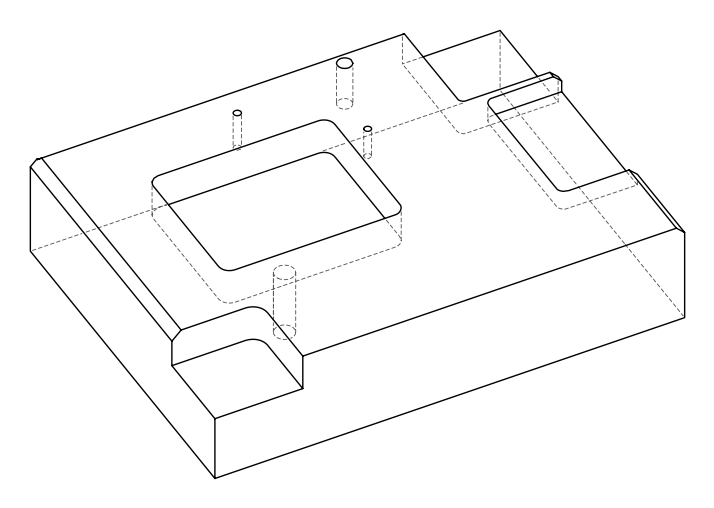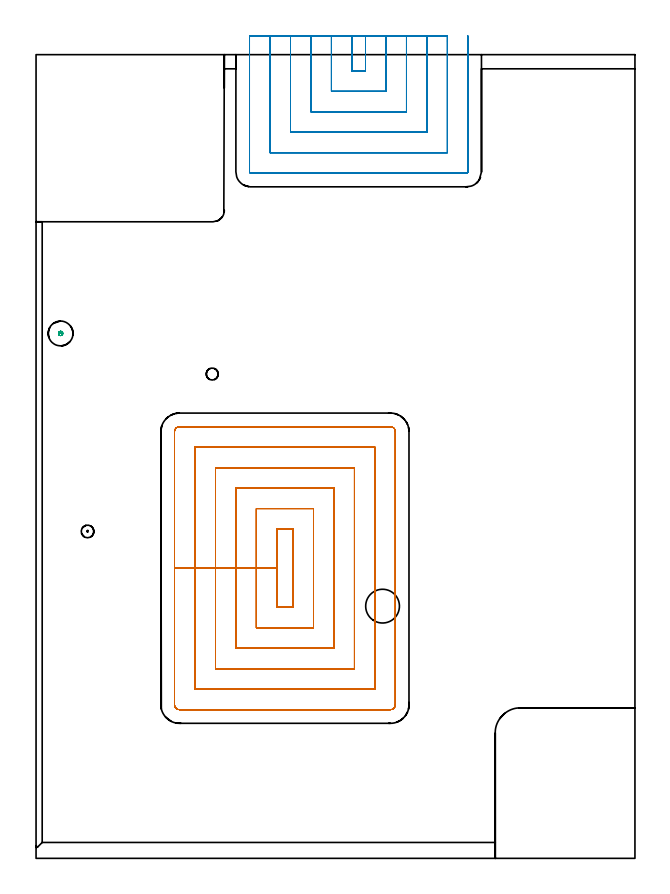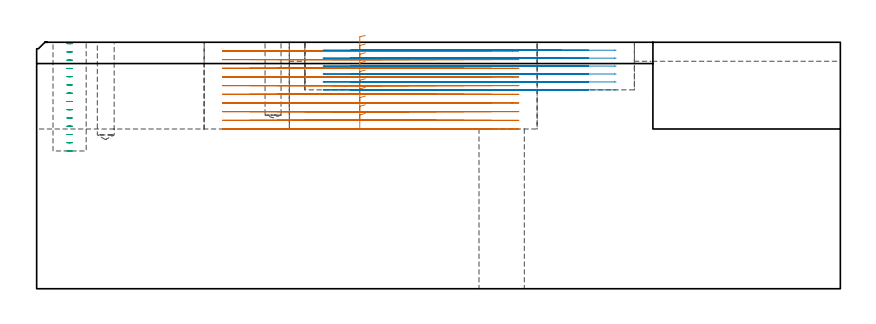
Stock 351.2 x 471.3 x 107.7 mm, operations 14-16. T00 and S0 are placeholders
(PLAN: 16 operations, 8 tool changes, 140.1 min)
(1 SPOT_DRILL | STEP1HOLE | NXT0321_9005460120000 | 0.06 min | 4451 mm3)
(2 SPOT_DRILL_1 | STEP1POCKET | NXT0321_9005460120000 | 0.03 min | 0 mm3)
(3 SPOT_DRILL_2 | STEP1POCKET_2 | NXT0321_9005460120000 | 0.03 min | 0 mm3)
(4 DRILL_THROUGH_HOLE_INTO_CENTER | STEP1HOLE | NXT0301_087 | 0.31 min | 7172 mm3)
(5 DRILL_TO_ENLARGE_THROUGH_HOLE | STEP1HOLE | UGT0301_264 | 0.33 min | 21481 mm3)
(6 DRILL_BLIND_HOLE_INTO_CENTER | STEP1POCKET | NXT0301_041 | 0.14 min | 1223 mm3)
(7 DRILL_BLIND_HOLE_INTO_CENTER_1 | STEP1POCKET_2 | UGT0301_194 | 0.18 min | 1752 mm3)
(8 AREA_MILL | FG_CHAMFER_SURFACE | UGT0205_001 | 0.37 min | 584 mm3)
(9 AREA_MILL_1 | FG_CHAMFER_SURFACE_1 | UGT0205_001 | 2.39 min | 3273 mm3)
(10 AREA_MILL_2 | FG_CHAMFER_SURFACE_2 | UGT0205_001 | 6.01 min | 2415 mm3)
(11 AREA_MILL_3 | FG_CHAMFER_SURFACE_3 | UGT0205_001 | 8.78 min | 11864 mm3)
(12 MILL_CORNER_NOTCH_RECTANGULAR | CORNER_NOTCH_RECTANGULAR | NXT0201_011 | Follow Part, ap 3, ae 75% | 39.37 min | 409510 mm3)
(13 MILL_CORNER_NOTCH_RECTANGULAR_1 | CORNER_NOTCH_RECTANGULAR_1 | NXT0201_012 | Follow Part, ap 4, ae 75% | 16.28 min | 271808 mm3)
(14 MILL_RECTANGULAR_POCKET | POCKET_RECTANGULAR_STRAIGHT | NXT0201_012 | Follow Part, ap 4, ae 75% | 44.33 min | 987646 mm3)
(15 MILL_SLOT | SLOT_PARTIAL_RECTANGULAR | NXT0201_012 | Follow Part, ap 4, ae 75% | 20.79 min | 231201 mm3)
(16 MILL_BLIND_HOLE_FROM_SOLID_MATERIAL | STEP1POCKET_1 | NXT0201_011 | Spiral | 0.67 min | 7758 mm3)
(TOOL NXT0321_9005460120000 | NC Spot Drill, 142deg, 12mm, Carbide, Uncoated | D12 PA142 FL30 Z2)
(TOOL NXT0301_087 | Carbide Drill 11.6mm [860.1-1160-058A1-MM 2214] | D11.6 PA140 FL72 Z2)
(TOOL UGT0301_264 | Twist Drill 19.8 mm | D19.8 PA118 FL140 Z2)
(TOOL NXT0301_041 | Carbide Drill 7mm [860.1-0700-035A1-MM 2214] | D7 PA140 FL53 Z2)
(TOOL UGT0301_194 | Twist Drill 7.4 mm | D7.4 PA118 FL66 Z2)
(TOOL UGT0205_001 | Chamfer Mill 20 x 3 x 45 deg. | D20 FL50 Z2)
(TOOL NXT0201_011 | ENDMILL 12mm [2P460-1200-NA 1630] | D12 FL38 Z6)
(TOOL NXT0201_012 | ENDMILL 16mm [2P460-1600-NA 1630] | D16 FL38 Z6)
(OP 14 MILL_RECTANGULAR_POCKET)
G17 G21 G94 G90
T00 M6
G54
G17 G0 G90 X143.591 Y193.1 S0 M3
G43 Z117.7 H1
Z110.7
G94 G1 X141.2 Z110.059 F250.
Y170.15 Z103.91
Y147.2 F500.
X150.7
Y193.1
X141.2
Y170.15
X129.2
Y135.2
X162.7
Y205.1
X129.2
Y170.15
X117.2
Y123.2
X174.7
Y217.1
X117.2
Y170.15
X105.2
Y111.2
X186.7
Y229.1
X105.2
Y170.15
X93.2
Y99.2
X198.7
Y241.1
X93.2
Y170.15
X81.2
Y90.1
G3 X84.1 Y87.2 R2.9
G1 X207.8
G3 X210.7 Y90.1 R2.9
G1 Y250.2
G3 X207.8 Y253.1 R2.9
G1 X84.1
G3 X81.2 Y250.2 R2.9
G1 Y170.15
Y169.15
G0 X143.591 Y193.1 Z106.91
G1 X141.2 Z106.269 F250.
Y170.15 Z100.12
Y147.2 F500.
X150.7
Y193.1
X141.2
Y170.15
X129.2
Y135.2
X162.7
Y205.1
X129.2
Y170.15
X117.2
Y123.2
X174.7
Y217.1
X117.2
Y170.15
X105.2
Y111.2
X186.7
Y229.1
X105.2
Y170.15
X93.2
Y99.2
X198.7
Y241.1
X93.2
Y170.15
X81.2
Y90.1
G3 X84.1 Y87.2 R2.9
G1 X207.8
G3 X210.7 Y90.1 R2.9
G1 Y250.2
G3 X207.8 Y253.1 R2.9
G1 X84.1
G3 X81.2 Y250.2 R2.9
G1 Y170.15
Y169.15
G0 X143.591 Y193.1 Z103.12
G1 X141.2 Z102.479 F250.
Y170.15 Z96.33
Y147.2 F500.
X150.7
Y193.1
X141.2
Y170.15
X129.2
Y135.2
X162.7
Y205.1
X129.2
Y170.15
X117.2
Y123.2
X174.7
Y217.1
X117.2
Y170.15
X105.2
Y111.2
X186.7
Y229.1
X105.2
Y170.15
X93.2
Y99.2
X198.7
Y241.1
X93.2
Y170.15
X81.2
Y90.1
G3 X84.1 Y87.2 R2.9
G1 X207.8
G3 X210.7 Y90.1 R2.9
G1 Y250.2
G3 X207.8 Y253.1 R2.9
G1 X84.1
G3 X81.2 Y250.2 R2.9
G1 Y170.15
Y169.15
G0 X143.591 Y193.1 Z99.33
G1 X141.2 Z98.689 F250.
Y170.15 Z92.54
Y147.2 F500.
X150.7
Y193.1
X141.2
Y170.15
X129.2
Y135.2
X162.7
Y205.1
X129.2
Y170.15
X117.2
Y123.2
X174.7
Y217.1
X117.2
Y170.15
X105.2
Y111.2
X186.7
Y229.1
X105.2
Y170.15
X93.2
Y99.2
X198.7
Y241.1
X93.2
Y170.15
X81.2
Y90.1
G3 X84.1 Y87.2 R2.9
G1 X207.8
G3 X210.7 Y90.1 R2.9
G1 Y250.2
G3 X207.8 Y253.1 R2.9
G1 X84.1
G3 X81.2 Y250.2 R2.9
G1 Y170.15
Y169.15
G0 X143.591 Y193.1 Z95.54
G1 X141.2 Z94.899 F250.
Y170.15 Z88.75
Y147.2 F500.
X150.7
Y193.1
X141.2
Y170.15
X129.2
Y135.2
X162.7
Y205.1
X129.2
Y170.15
X117.2
Y123.2
X174.7
Y217.1
X117.2
Y170.15
X105.2
Y111.2
X186.7
Y229.1
X105.2
Y170.15
X93.2
Y99.2
X198.7
Y241.1
X93.2
Y170.15
X81.2
Y90.1
G3 X84.1 Y87.2 R2.9
G1 X207.8
G3 X210.7 Y90.1 R2.9
G1 Y250.2
G3 X207.8 Y253.1 R2.9
G1 X84.1
G3 X81.2 Y250.2 R2.9
G1 Y170.15
Y169.15
G0 X143.591 Y193.1 Z91.75
G1 X141.2 Z91.109 F250.
Y170.15 Z84.96
Y147.2 F500.
X150.7
Y193.1
X141.2
Y170.15
X129.2
Y135.2
X162.7
Y205.1
X129.2
Y170.15
X117.2
Y123.2
X174.7
Y217.1
X117.2
Y170.15
X105.2
Y111.2
X186.7
Y229.1
X105.2
Y170.15
X93.2
Y99.2
X198.7
Y241.1
X93.2
Y170.15
X81.2
Y90.1
G3 X84.1 Y87.2 R2.9
G1 X207.8
G3 X210.7 Y90.1 R2.9
G1 Y250.2
G3 X207.8 Y253.1 R2.9
G1 X84.1
G3 X81.2 Y250.2 R2.9
G1 Y170.15
Y169.15
G0 X143.591 Y193.1 Z87.96
G1 X141.2 Z87.319 F250.
Y170.15 Z81.17
Y147.2 F500.
X150.7
Y193.1
X141.2
Y170.15
X129.2
Y135.2
X162.7
Y205.1
X129.2
Y170.15
X117.2
Y123.2
X174.7
Y217.1
X117.2
Y170.15
X105.2
Y111.2
X186.7
Y229.1
X105.2
Y170.15
X93.2
Y99.2
X198.7
Y241.1
X93.2
Y170.15
X81.2
Y90.1
G3 X84.1 Y87.2 R2.9
G1 X207.8
G3 X210.7 Y90.1 R2.9
G1 Y250.2
G3 X207.8 Y253.1 R2.9
G1 X84.1
G3 X81.2 Y250.2 R2.9
G1 Y170.15
Y169.15
G0 X143.591 Y193.1 Z84.17
G1 X141.2 Z83.529 F250.
Y170.15 Z77.38
Y147.2 F500.
X150.7
Y193.1
X141.2
Y170.15
X129.2
Y135.2
X162.7
Y205.1
X129.2
Y170.15
X117.2
Y123.2
X174.7
Y217.1
X117.2
Y170.15
X105.2
Y111.2
X186.7
Y229.1
X105.2
Y170.15
X93.2
Y99.2
X198.7
Y241.1
X93.2
Y170.15
X81.2
Y90.1
G3 X84.1 Y87.2 R2.9
G1 X207.8
G3 X210.7 Y90.1 R2.9
G1 Y250.2
G3 X207.8 Y253.1 R2.9
G1 X84.1
G3 X81.2 Y250.2 R2.9
G1 Y170.15
Y169.15
G0 X143.591 Y193.1 Z80.38
G1 X141.2 Z79.739 F250.
Y170.15 Z73.59
Y147.2 F500.
X150.7
Y193.1
X141.2
Y170.15
X129.2
Y135.2
X162.7
Y205.1
X129.2
Y170.15
X117.2
Y123.2
X174.7
Y217.1
X117.2
Y170.15
X105.2
Y111.2
X186.7
Y229.1
X105.2
Y170.15
X93.2
Y99.2
X198.7
Y241.1
X93.2
Y170.15
X81.2
Y90.1
G3 X84.1 Y87.2 R2.9
G1 X207.8
G3 X210.7 Y90.1 R2.9
G1 Y250.2
G3 X207.8 Y253.1 R2.9
G1 X84.1
G3 X81.2 Y250.2 R2.9
G1 Y170.15
Y169.15
G0 X143.591 Y193.1 Z76.59
G1 X141.2 Z75.949 F250.
Y170.15 Z69.8
Y147.2 F500.
X150.7
Y193.1
X141.2
Y170.15
X129.2
Y135.2
X162.7
Y205.1
X129.2
Y170.15
X117.2
Y123.2
X174.7
Y217.1
X117.2
Y170.15
X105.2
Y111.2
X186.7
Y229.1
X105.2
Y170.15
X93.2
Y99.2
X198.7
Y241.1
X93.2
Y170.15
X81.2
Y90.1
G3 X84.1 Y87.2 R2.9
G1 X207.8
G3 X210.7 Y90.1 R2.9
G1 Y250.2
G3 X207.8 Y253.1 R2.9
G1 X84.1
G3 X81.2 Y250.2 R2.9
G1 Y170.15
Y169.15
G0 Z117.7
M5
M2
(OP 15 MILL_SLOT)
G17 G21 G94 G90
T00 M6
G54
G17 G0 G90 X185.2 Y482.3 S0 M3
G43 Z117.7 H1
Z104.233
G94 G1 Y479.3 F250.
Y461.8 F500.
X193.2
Y479.3
Y482.3 F250.
X173.2
Y479.3
Y449.8 F500.
X205.2
Y479.3
Y482.3 F250.
X161.2
Y479.3
Y437.8 F500.
X217.2
Y479.3
Y482.3 F250.
X149.2
Y479.3
Y425.8 F500.
X229.2
Y479.3
Y482.3 F250.
X137.2
Y479.3
Y413.8 F500.
X241.2
Y479.3
Y482.3 F250.
X125.2
Y479.3
Y402.5 F500.
G3 X125.9 Y401.8 R0.7
G1 X252.5
G3 X253.2 Y402.5 R0.7
G1 Y479.3
Y482.3 F250.
G0 X185.2 Z100.767
G1 Y479.3
Y461.8 F500.
X193.2
Y479.3
Y482.3 F250.
X173.2
Y479.3
Y449.8 F500.
X205.2
Y479.3
Y482.3 F250.
X161.2
Y479.3
Y437.8 F500.
X217.2
Y479.3
Y482.3 F250.
X149.2
Y479.3
Y425.8 F500.
X229.2
Y479.3
Y482.3 F250.
X137.2
Y479.3
Y413.8 F500.
X241.2
Y479.3
Y482.3 F250.
X125.2
Y479.3
Y402.5 F500.
G3 X125.9 Y401.8 R0.7
G1 X252.5
G3 X253.2 Y402.5 R0.7
G1 Y479.3
Y482.3 F250.
G0 X185.2 Z97.3
G1 Y479.3
Y461.8 F500.
X193.2
Y479.3
Y482.3 F250.
X173.2
Y479.3
Y449.8 F500.
X205.2
Y479.3
Y482.3 F250.
X161.2
Y479.3
Y437.8 F500.
X217.2
Y479.3
Y482.3 F250.
X149.2
Y479.3
Y425.8 F500.
X229.2
Y479.3
Y482.3 F250.
X137.2
Y479.3
Y413.8 F500.
X241.2
Y479.3
Y482.3 F250.
X125.2
Y479.3
Y402.5 F500.
G3 X125.9 Y401.8 R0.7
G1 X252.5
G3 X253.2 Y402.5 R0.7
G1 Y479.3
Y482.3 F250.
G0 X185.2 Z93.833
G1 Y479.3
Y461.8 F500.
X193.2
Y479.3
Y482.3 F250.
X173.2
Y479.3
Y449.8 F500.
X205.2
Y479.3
Y482.3 F250.
X161.2
Y479.3
Y437.8 F500.
X217.2
Y479.3
Y482.3 F250.
X149.2
Y479.3
Y425.8 F500.
X229.2
Y479.3
Y482.3 F250.
X137.2
Y479.3
Y413.8 F500.
X241.2
Y479.3
Y482.3 F250.
X125.2
Y479.3
Y402.5 F500.
G3 X125.9 Y401.8 R0.7
G1 X252.5
G3 X253.2 Y402.5 R0.7
G1 Y479.3
Y482.3 F250.
G0 X185.2 Z90.367
G1 Y479.3
Y461.8 F500.
X193.2
Y479.3
Y482.3 F250.
X173.2
Y479.3
Y449.8 F500.
X205.2
Y479.3
Y482.3 F250.
X161.2
Y479.3
Y437.8 F500.
X217.2
Y479.3
Y482.3 F250.
X149.2
Y479.3
Y425.8 F500.
X229.2
Y479.3
Y482.3 F250.
X137.2
Y479.3
Y413.8 F500.
X241.2
Y479.3
Y482.3 F250.
X125.2
Y479.3
Y402.5 F500.
G3 X125.9 Y401.8 R0.7
G1 X252.5
G3 X253.2 Y402.5 R0.7
G1 Y479.3
Y482.3 F250.
G0 X185.2 Z86.9
G1 Y479.3
Y461.8 F500.
X193.2
Y479.3
Y482.3 F250.
X173.2
Y479.3
Y449.8 F500.
X205.2
Y479.3
Y482.3 F250.
X161.2
Y479.3
Y437.8 F500.
X217.2
Y479.3
Y482.3 F250.
X149.2
Y479.3
Y425.8 F500.
X229.2
Y479.3
Y482.3 F250.
X137.2
Y479.3
Y413.8 F500.
X241.2
Y479.3
Y482.3 F250.
X125.2
Y479.3
Y402.5 F500.
G3 X125.9 Y401.8 R0.7
G1 X252.5
G3 X253.2 Y402.5 R0.7
G1 Y479.3
Y482.3 F250.
G0 Z117.7
M5
M2
(OP 16 MILL_BLIND_HOLE_FROM_SOLID_MATERIAL)
G17 G21 G94 G90
T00 M6
G54
G17 G0 G90 X14.4 Y307.8 S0 M3
G43 Z117.7 H1
Z107.093
G94 G3 X15.025 Y308.425 R0.625 F250.
X14.4 Y309.05 R0.625
X13.15 Y307.8 R1.25
X14.4 Y309.05 R-1.25
X13.775 Y308.425 R0.625
X14.4 Y307.8 R0.625
G0 Z103.486
G3 X15.025 Y308.425 R0.625
X14.4 Y309.05 R0.625
X13.15 Y307.8 R1.25
X14.4 Y309.05 R-1.25
X13.775 Y308.425 R0.625
X14.4 Y307.8 R0.625
G0 Z99.879
G3 X15.025 Y308.425 R0.625
X14.4 Y309.05 R0.625
X13.15 Y307.8 R1.25
X14.4 Y309.05 R-1.25
X13.775 Y308.425 R0.625
X14.4 Y307.8 R0.625
G0 Z96.271
G3 X15.025 Y308.425 R0.625
X14.4 Y309.05 R0.625
X13.15 Y307.8 R1.25
X14.4 Y309.05 R-1.25
X13.775 Y308.425 R0.625
X14.4 Y307.8 R0.625
G0 Z92.664
G3 X15.025 Y308.425 R0.625
X14.4 Y309.05 R0.625
X13.15 Y307.8 R1.25
X14.4 Y309.05 R-1.25
X13.775 Y308.425 R0.625
X14.4 Y307.8 R0.625
G0 Z89.057
G3 X15.025 Y308.425 R0.625
X14.4 Y309.05 R0.625
X13.15 Y307.8 R1.25
X14.4 Y309.05 R-1.25
X13.775 Y308.425 R0.625
X14.4 Y307.8 R0.625
G0 Z85.45
G3 X15.025 Y308.425 R0.625
X14.4 Y309.05 R0.625
X13.15 Y307.8 R1.25
X14.4 Y309.05 R-1.25
X13.775 Y308.425 R0.625
X14.4 Y307.8 R0.625
G0 Z81.843
G3 X15.025 Y308.425 R0.625
X14.4 Y309.05 R0.625
X13.15 Y307.8 R1.25
X14.4 Y309.05 R-1.25
X13.775 Y308.425 R0.625
X14.4 Y307.8 R0.625
G0 Z78.236
G3 X15.025 Y308.425 R0.625
X14.4 Y309.05 R0.625
X13.15 Y307.8 R1.25
X14.4 Y309.05 R-1.25
X13.775 Y308.425 R0.625
X14.4 Y307.8 R0.625
G0 Z74.629
G3 X15.025 Y308.425 R0.625
X14.4 Y309.05 R0.625
X13.15 Y307.8 R1.25
X14.4 Y309.05 R-1.25
X13.775 Y308.425 R0.625
X14.4 Y307.8 R0.625
G0 Z71.021
G3 X15.025 Y308.425 R0.625
X14.4 Y309.05 R0.625
X13.15 Y307.8 R1.25
X14.4 Y309.05 R-1.25
X13.775 Y308.425 R0.625
X14.4 Y307.8 R0.625
G0 Z67.414
G3 X15.025 Y308.425 R0.625
X14.4 Y309.05 R0.625
X13.15 Y307.8 R1.25
X14.4 Y309.05 R-1.25
X13.775 Y308.425 R0.625
X14.4 Y307.8 R0.625
G0 Z63.807
G3 X15.025 Y308.425 R0.625
X14.4 Y309.05 R0.625
X13.15 Y307.8 R1.25
X14.4 Y309.05 R-1.25
X13.775 Y308.425 R0.625
X14.4 Y307.8 R0.625
G0 Z60.2
G3 X15.025 Y308.425 R0.625
X14.4 Y309.05 R0.625
X13.15 Y307.8 R1.25
X14.4 Y309.05 R-1.25
X13.775 Y308.425 R0.625
X14.4 Y307.8 R0.625
G0 Z117.7
M5
M2
